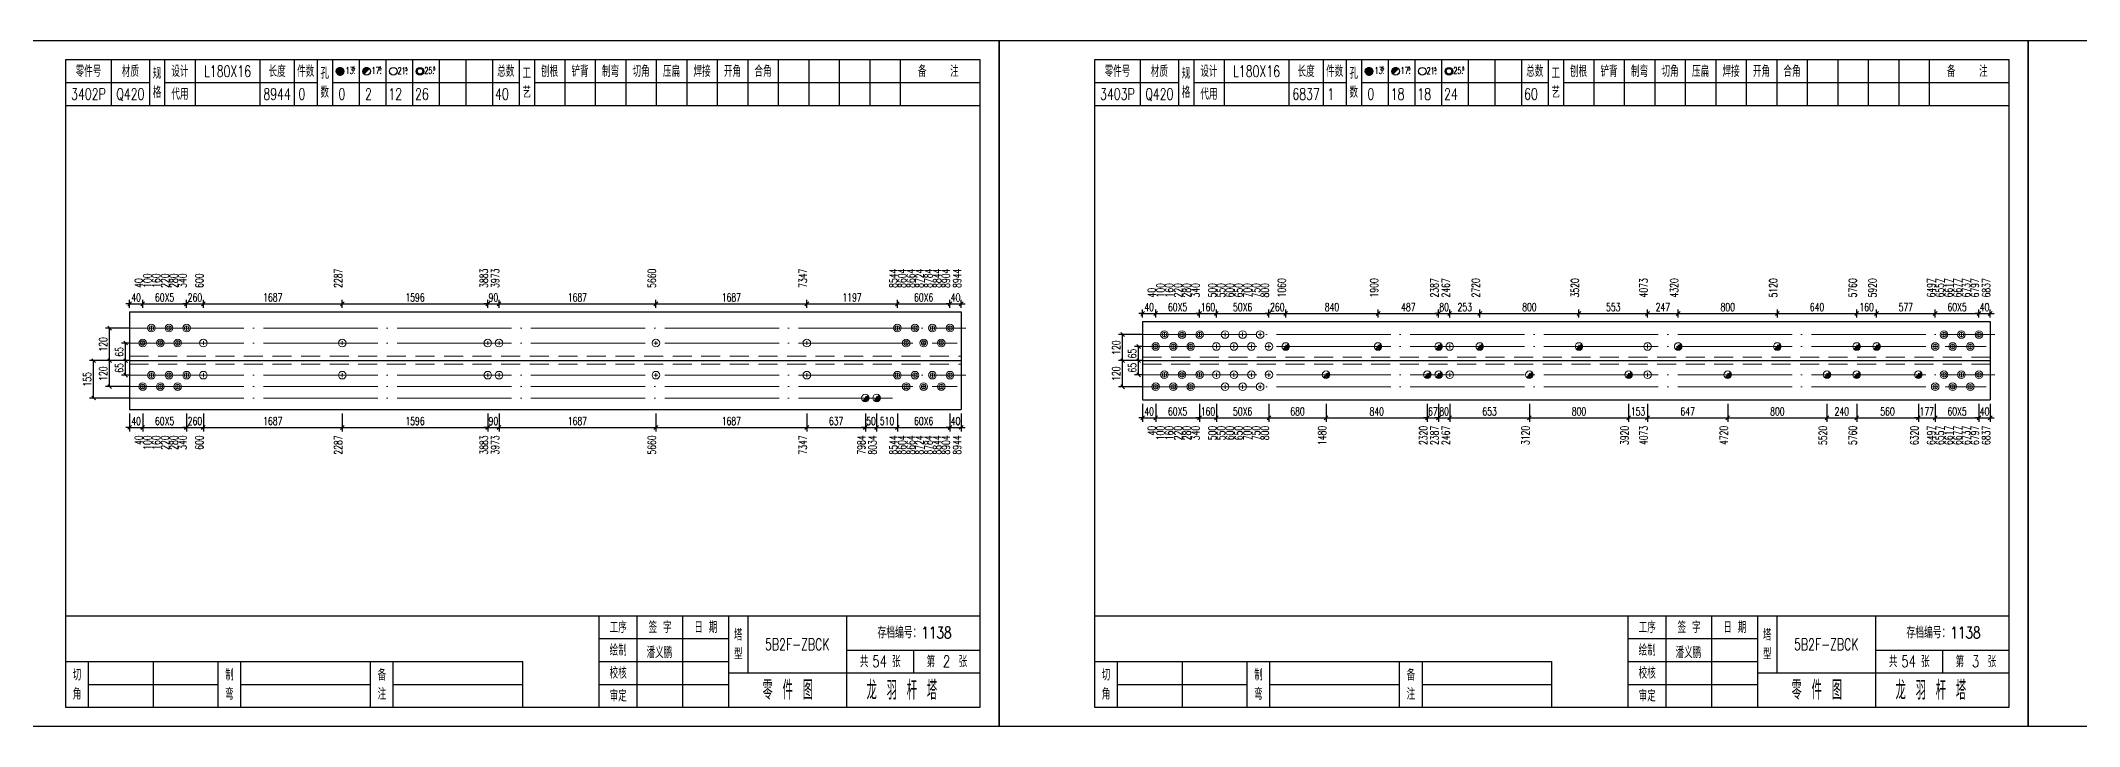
# Model space of a CAD drawing. Header units: millimetres. Extents: x 0 to 30240, y -10896 to -1348.
# Drawn here: x 288 to 823, y -10896 to -10716 of the extents above; entities that cross this region are included whole.
import ezdxf
from ezdxf.enums import TextEntityAlignment as Align

# ---------------------------------------------------------------- set-up
doc = ezdxf.new("R2010")
doc.units = ezdxf.units.MM
doc.header["$LTSCALE"] = 20
doc.header["$PDMODE"] = 1
doc.linetypes.add('DASHDOT2X', pattern=[1.75, 1.5, -0.125, 0, -0.125])
doc.linetypes.add('HIDDEN', pattern=[0.375, 0.25, -0.125])
for name, color, linetype, lineweight in [('1', 7, 'Continuous', 25), ('11', 3, 'Continuous', 13), ('2', 1, 'HIDDEN', 13), ('5', 1, 'Continuous', 13), ('7', 2, 'DASHDOT2X', 13)]:
    doc.layers.add(name, color=color, linetype=linetype, lineweight=lineweight)
doc.styles.get("Standard").update_dxf_attribs({"font": 'simplex', "width": 0.7, "bigfont": 'gbhzfs.shx'})
doc.styles.add('SYMBOL_TXT', font='txt.shx', dxfattribs={"width": 0.6})
doc.styles.add('TITLE_TXT', font='simplex.shx', dxfattribs={"width": 0.75, "height": 2.5, "bigfont": 'gbhzfs.shx'})
doc.dimstyles.get("Standard").update_dxf_attribs({"dimtxt": 2.1, "dimasz": 1, "dimexe": 1.05, "dimexo": 0, "dimgap": 0.63, "dimtad": 1, "dimzin": 0, "dimdsep": 46, "dimtxsty": 'standard', "dimblk": 'OBLIQUE', "dimblk1": 'OBLIQUE', "dimblk2": 'OBLIQUE', "dimcen": 0.09, "dimadec": 0, "dimazin": 0, "dimtfac": 1, "dimtdec": 1, "dimtix": 1, "dimtmove": 0, "dimatfit": 3, "dimfxl": 0, "dimtolj": 1, "dimtzin": 0, "dimarcsym": 0})
pattern_1 = [(0, (-3, 0), (0, 0.0125), [])]

# ---------------------------------------------------------------- blocks, each defined once
blk = doc.blocks.new('M12_HOLE')
h = blk.add_hatch()
h.set_pattern_fill('LINE', scale=0.1, style=0)
h.set_pattern_definition(pattern_1)
h.paths.add_polyline_path([(-5, 0, 1), (-1, 0, 1)])
at = {"color": 7}
blk.add_circle((-3, 0), 2, dxfattribs=at)
at = {"color": 7, "attachment_point": 1, "style": 'SYMBOL_TXT'}
for s, insert, char_height, width in [('13\\f??|b0|i0|c0|p54;.', (-0.1, 2.1), 3.5, 5.707), ('5', (3.7, 2.3), 1.8, 2.931)]:
    blk.add_mtext(s, dxfattribs=dict(at, insert=insert, char_height=char_height, width=width))
blk = doc.blocks.new('M16_HOLE')
h = blk.add_hatch()
h.set_pattern_fill('LINE', scale=0.1, style=0)
h.set_pattern_definition(pattern_1)
h.paths.add_polyline_path([(-1.6, 1.4, 0.668179), (-5, 0, 0.198912), (-4.4, -1.4)])
at = {"color": 7}
blk.add_circle((-3, 0), 2, dxfattribs=at)
at = {"color": 7, "attachment_point": 1, "style": 'SYMBOL_TXT'}
for s, insert, char_height, width in [('17.', (-0.4, 2.1), 3.5, 6.316), ('5', (3.6, 2.3), 1.8, 1.822)]:
    blk.add_mtext(s, dxfattribs=dict(at, insert=insert, char_height=char_height, width=width))
blk = doc.blocks.new('M20_HOLE')
at = {"color": 7}
blk.add_circle((-3, 0), 2, dxfattribs=at)
at = {"color": 7, "attachment_point": 1, "style": 'SYMBOL_TXT'}
for s, insert, char_height, width in [('21.', (-0.7, 2), 3.5, 6.074), ('5', (3.3, 2), 1.8, 1.458)]:
    blk.add_mtext(s, dxfattribs=dict(at, insert=insert, char_height=char_height, width=width))
blk = doc.blocks.new('M24_HOLE')
at = {"color": 7}
for radius in [2, 1.5]:
    blk.add_circle((-3, 0), radius, dxfattribs=at)
at = {"color": 7, "attachment_point": 1, "style": 'SYMBOL_TXT'}
for s, insert, char_height, width in [('25.', (-0.7, 2.1), 3.5, 2.429), ('5', (3.9, 2.3), 1.8, 1.944)]:
    blk.add_mtext(s, dxfattribs=dict(at, insert=insert, char_height=char_height, width=width))
blk = doc.blocks.new('JgCard')
for p, q in [((270, 180), (0, 180)), ((0, 180), (0, 0)), ((270, 0), (270, 180)), ((265, 175), (25, 175)), ((25, 175), (25, 5)), ((37, 175), (37, 163)), ((47, 175), (47, 163)), ((51, 175), (51, 163)), ((59, 175), (59, 163)), ((76, 175), (76, 163)), ((85, 175), (85, 163)), ((91, 175), (91, 163)), ((95, 175), (95, 163)), ((102, 175), (102, 163)), ((109, 175), (109, 163)), ((116, 175), (116, 163)), ((123, 175), (123, 163)), ((130, 175), (130, 163)), ((137, 175), (137, 163)), ((144, 175), (144, 163)), ((148, 175), (148, 163)), ((156, 175), (156, 163)), ((164, 175), (164, 163)), ((172, 175), (172, 163)), ((180, 175), (180, 163)), ((188, 175), (188, 163)), ((196, 175), (196, 163)), ((204, 175), (204, 163)), ((212, 175), (212, 163)), ((220, 175), (220, 163)), ((228, 175), (228, 163)), ((236, 175), (236, 163)), ((244, 175), (244, 163)), ((265, 5), (265, 175)), ((25, 169), (47, 169)), ((51, 169), (91, 169)), ((95, 169), (144, 169)), ((148, 169), (265, 169)), ((25, 163), (265, 163)), ((25, 29), (265, 29)), ((165, 5), (165, 29)), ((175, 5), (175, 29)), ((187, 5), (187, 29)), ((199, 5), (199, 29)), ((204, 29), (204, 14)), ((230, 5), (230, 29)), ((165, 23), (199, 23)), ((25, 17), (145, 17)), ((31, 5), (31, 17)), ((48, 17), (48, 5)), ((65, 5), (65, 17)), ((71, 5), (71, 17)), ((105, 5), (105, 17)), ((111, 5), (111, 17)), ((145, 5), (145, 17)), ((165, 17), (199, 17)), ((230, 20), (265, 20)), ((247.5, 20), (247.5, 14)), ((31, 11), (65, 11)), ((71, 11), (105, 11)), ((111, 11), (145, 11)), ((165, 11), (199, 11)), ((199, 14), (265, 14)), ((0, 0), (270, 0)), ((25, 5), (265, 5))]:
    blk.add_line(p, q)
blk.add_lwpolyline([(96.03, 171.99, -1), (98.03, 171.99, -1)], format="xyb", close=True)
blk.add_point((145, 96))
at = {"xscale": 0.5, "yscale": 0.5, "zscale": 0.5}
for name, p in [('M12_HOLE', (98.53, 171.99)), ('M16_HOLE', (105.5, 172)), ('M20_HOLE', (112.5, 172)), ('M24_HOLE', (119.5, 172))]:
    blk.add_blockref(name, p, dxfattribs=at)
at = {"style": 'TITLE_TXT', "width": 0.75}
for s, height, p in [('存档编号：1138', 3.076, (238.02, 23.07)), ('潘义鹏', 3, (177.45, 17.91)), ('龙 羽 杆 塔', 5, (235.17, 6.97))]:
    blk.add_text(s, height=height, dxfattribs=at).set_placement(p)
at = {"attachment_point": 5, "style": 'TITLE_TXT'}
for s, insert, char_height, width in [('零件号', (31, 172), 3, 15), ('材质', (42, 172), 3, 8), ('设计', (55, 172), 3, 8), ('长度', (80.5, 172), 3, 8), ('件数', (88, 172), 3, 6), ('总数', (140.5, 172), 3, 7), ('工\\P艺', (146, 169), 3, 4), ('刨根', (152, 172), 3, 8), ('铲背', (160, 172), 3, 8), ('制弯', (168, 172), 3, 8), ('切角', (176, 172), 3, 8), ('压扁', (184, 172), 3, 8), ('焊接', (192, 172), 3, 8), ('开角', (200, 172), 3, 8), ('合角', (208, 172), 3, 8), ('备    注', (254, 172), 3, 22), ('规格', (49, 169), 3, 4), ('代用', (55, 166), 3, 8), ('孔数', (93, 169), 3, 4), ('工序', (170, 26), 3, 10), ('签 字', (181, 26), 3, 12), ('日 期', (193, 26), 3, 12), ('绘制', (170, 20), 3, 10), ('塔\\P型', (201.5, 21.5), 3, 5), ('共    张', (238.75, 17), 3, 17.5), ('第    张', (256.25, 17), 3, 17.5), ('切\\P角', (28, 11), 3, 6), ('制\\P弯', (68, 11), 3, 6), ('备\\P注', (108, 11), 3, 6), ('校核', (170, 14), 3, 10), ('零 件 图', (214.5, 9.5), 5, 31), ('审定', (170, 8), 3, 10)]:
    blk.add_mtext(s, dxfattribs=dict(at, insert=insert, char_height=char_height, width=width))
blk = doc.blocks.new('M24')
for p, q in [((-0.6, 0), (0.6, 0)), ((0, -0.6), (0, 0.6))]:
    blk.add_line(p, q)
for radius in [1, 0.6]:
    blk.add_circle((0, 0), radius)
blk = doc.blocks.new('M20')
for p, q in [((-0.5, 0), (0.5, 0)), ((0, -0.5), (0, 0.5))]:
    blk.add_line(p, q)
blk.add_circle((0, 0), 1)
blk = doc.blocks.new('M16')
for p, q in [((-0.71, -0.71), (0.71, 0.71)), ((-0.4, 0), (0.4, 0)), ((0, 0.4), (0, -0.4))]:
    blk.add_line(p, q)
blk.add_circle((0, 0), 1)
for radius in [0.8, 0.6, 0.4, 0.2]:
    blk.add_arc((0, 0), radius, 225, 45)
blk = doc.blocks.new('_Oblique')
at = {"color": 0, "linetype": 'ByBlock', "lineweight": -2}
blk.add_line((-0.5, -0.5), (0.5, 0.5), dxfattribs=at)
blk = doc.blocks.new('*D4188')
at = {"layer": '11', "color": 0, "lineweight": -2}
for p, q in [((311.8, -10813.7), (311.8, -10818.42)), ((315.24, -10813.7), (315.24, -10818.42)), ((311.8, -10817.37), (310.8, -10817.37)), ((311.8, -10817.37), (315.24, -10817.37)), ((315.24, -10817.37), (316.24, -10817.37))]:
    blk.add_line(p, q, dxfattribs=at)
at = {"layer": 'Defpoints', "color": 0}
for p in [(311.8, -10813.7), (315.24, -10813.7), (315.24, -10817.37)]:
    blk.add_point(p, dxfattribs=at)
at = {"layer": '11', "color": 0, "lineweight": -2}
blk.add_blockref('_Oblique', (311.8, -10817.37), dxfattribs=at)
at = {"layer": '11', "color": 0, "lineweight": -2, "rotation": 180}
blk.add_blockref('_Oblique', (315.24, -10817.37), dxfattribs=at)
at = {"layer": '11', "color": 0, "insert": (313.52, -10815.69), "char_height": 2.1, "attachment_point": 5}
blk.add_mtext('\\A1;40', dxfattribs=at)
blk = doc.blocks.new('*D4190')
at = {"layer": '11', "color": 0, "lineweight": -2}
for p, q in [((326.74, -10813.7), (326.74, -10818.42)), ((331.15, -10813.7), (331.15, -10818.42)), ((326.74, -10817.37), (325.74, -10817.37)), ((326.74, -10817.37), (331.15, -10817.37)), ((331.15, -10817.37), (332.15, -10817.37))]:
    blk.add_line(p, q, dxfattribs=at)
at = {"layer": 'Defpoints', "color": 0}
for p in [(326.74, -10813.7), (331.15, -10813.7), (331.15, -10817.37)]:
    blk.add_point(p, dxfattribs=at)
at = {"layer": '11', "color": 0, "lineweight": -2}
blk.add_blockref('_Oblique', (326.74, -10817.37), dxfattribs=at)
at = {"layer": '11', "color": 0, "lineweight": -2, "rotation": 180}
blk.add_blockref('_Oblique', (331.15, -10817.37), dxfattribs=at)
at = {"layer": '11', "color": 0, "insert": (328.94, -10815.69), "char_height": 2.1, "attachment_point": 5}
blk.add_mtext('\\A1;260', dxfattribs=at)
blk = doc.blocks.new('*D4193')
at = {"layer": '11', "color": 0, "lineweight": -2}
for p, q in [((405.79, -10813.7), (405.79, -10818.42)), ((408.73, -10813.7), (408.73, -10818.42)), ((405.79, -10817.37), (404.79, -10817.37)), ((405.79, -10817.37), (408.73, -10817.37)), ((408.73, -10817.37), (409.73, -10817.37))]:
    blk.add_line(p, q, dxfattribs=at)
at = {"layer": 'Defpoints', "color": 0}
for p in [(405.79, -10813.7), (408.73, -10813.7), (408.73, -10817.37)]:
    blk.add_point(p, dxfattribs=at)
at = {"layer": '11', "color": 0, "lineweight": -2}
blk.add_blockref('_Oblique', (405.79, -10817.37), dxfattribs=at)
at = {"layer": '11', "color": 0, "lineweight": -2, "rotation": 180}
blk.add_blockref('_Oblique', (408.73, -10817.37), dxfattribs=at)
at = {"layer": '11', "color": 0, "insert": (407.26, -10815.69), "char_height": 2.1, "attachment_point": 5}
blk.add_mtext('\\A1;90', dxfattribs=at)
blk = doc.blocks.new('*D4197')
at = {"layer": '11', "color": 0, "lineweight": -2}
for p, q in [((504.87, -10813.7), (504.87, -10818.42)), ((507.81, -10813.7), (507.81, -10818.42)), ((504.87, -10817.37), (503.87, -10817.37)), ((504.87, -10817.37), (507.81, -10817.37)), ((507.81, -10817.37), (508.81, -10817.37))]:
    blk.add_line(p, q, dxfattribs=at)
at = {"layer": 'Defpoints', "color": 0}
for p in [(504.87, -10813.7), (507.81, -10813.7), (507.81, -10817.37)]:
    blk.add_point(p, dxfattribs=at)
at = {"layer": '11', "color": 0, "lineweight": -2}
blk.add_blockref('_Oblique', (504.87, -10817.37), dxfattribs=at)
at = {"layer": '11', "color": 0, "lineweight": -2, "rotation": 180}
blk.add_blockref('_Oblique', (507.81, -10817.37), dxfattribs=at)
at = {"layer": '11', "color": 0, "insert": (506.34, -10815.69), "char_height": 2.1, "attachment_point": 5}
blk.add_mtext('\\A1;50', dxfattribs=at)
blk = doc.blocks.new('*D4200')
at = {"layer": '11', "color": 0, "lineweight": -2}
for p, q in [((527.06, -10813.7), (527.06, -10818.42)), ((530, -10813.7), (530, -10818.42)), ((527.06, -10817.37), (526.06, -10817.37)), ((527.06, -10817.37), (530, -10817.37)), ((530, -10817.37), (531, -10817.37))]:
    blk.add_line(p, q, dxfattribs=at)
at = {"layer": 'Defpoints', "color": 0}
for p in [(527.06, -10813.7), (530, -10813.7), (530, -10817.37)]:
    blk.add_point(p, dxfattribs=at)
at = {"layer": '11', "color": 0, "lineweight": -2}
blk.add_blockref('_Oblique', (527.06, -10817.37), dxfattribs=at)
at = {"layer": '11', "color": 0, "lineweight": -2, "rotation": 180}
blk.add_blockref('_Oblique', (530, -10817.37), dxfattribs=at)
at = {"layer": '11', "color": 0, "insert": (528.53, -10815.69), "char_height": 2.1, "attachment_point": 5}
blk.add_mtext('\\A1;40', dxfattribs=at)
blk = doc.blocks.new('*D4201')
at = {"layer": '11', "color": 0, "lineweight": -2}
for p, q in [((311.8, -10784.93), (310.8, -10784.93)), ((311.8, -10785.98), (311.8, -10783.88)), ((311.8, -10784.93), (315.24, -10784.93)), ((315.24, -10785.98), (315.24, -10783.88)), ((315.24, -10784.93), (316.24, -10784.93))]:
    blk.add_line(p, q, dxfattribs=at)
at = {"layer": 'Defpoints', "color": 0}
for p in [(311.8, -10785.98), (315.24, -10784.93), (315.24, -10785.98)]:
    blk.add_point(p, dxfattribs=at)
at = {"layer": '11', "color": 0, "lineweight": -2}
blk.add_blockref('_Oblique', (311.8, -10784.93), dxfattribs=at)
at = {"layer": '11', "color": 0, "lineweight": -2, "rotation": 180}
blk.add_blockref('_Oblique', (315.24, -10784.93), dxfattribs=at)
at = {"layer": '11', "color": 0, "insert": (313.52, -10783.25), "char_height": 2.1, "attachment_point": 5}
blk.add_mtext('\\A1;40', dxfattribs=at)
blk = doc.blocks.new('*D4203')
at = {"layer": '11', "color": 0, "lineweight": -2}
for p, q in [((326.74, -10784.93), (325.74, -10784.93)), ((326.74, -10785.98), (326.74, -10783.88)), ((326.74, -10784.93), (331.15, -10784.93)), ((331.15, -10785.98), (331.15, -10783.88)), ((331.15, -10784.93), (332.15, -10784.93))]:
    blk.add_line(p, q, dxfattribs=at)
at = {"layer": 'Defpoints', "color": 0}
for p in [(326.74, -10785.98), (331.15, -10784.93), (331.15, -10785.98)]:
    blk.add_point(p, dxfattribs=at)
at = {"layer": '11', "color": 0, "lineweight": -2}
blk.add_blockref('_Oblique', (326.74, -10784.93), dxfattribs=at)
at = {"layer": '11', "color": 0, "lineweight": -2, "rotation": 180}
blk.add_blockref('_Oblique', (331.15, -10784.93), dxfattribs=at)
at = {"layer": '11', "color": 0, "insert": (328.94, -10783.25), "char_height": 2.1, "attachment_point": 5}
blk.add_mtext('\\A1;260', dxfattribs=at)
blk = doc.blocks.new('*D4206')
at = {"layer": '11', "color": 0, "lineweight": -2}
for p, q in [((405.79, -10784.93), (404.79, -10784.93)), ((405.79, -10785.98), (405.79, -10783.88)), ((405.79, -10784.93), (408.73, -10784.93)), ((408.73, -10785.98), (408.73, -10783.88)), ((408.73, -10784.93), (409.73, -10784.93))]:
    blk.add_line(p, q, dxfattribs=at)
at = {"layer": 'Defpoints', "color": 0}
for p in [(405.79, -10785.98), (408.73, -10784.93), (408.73, -10785.98)]:
    blk.add_point(p, dxfattribs=at)
at = {"layer": '11', "color": 0, "lineweight": -2}
blk.add_blockref('_Oblique', (405.79, -10784.93), dxfattribs=at)
at = {"layer": '11', "color": 0, "lineweight": -2, "rotation": 180}
blk.add_blockref('_Oblique', (408.73, -10784.93), dxfattribs=at)
at = {"layer": '11', "color": 0, "insert": (407.26, -10783.25), "char_height": 2.1, "attachment_point": 5}
blk.add_mtext('\\A1;90', dxfattribs=at)
blk = doc.blocks.new('*D4211')
at = {"layer": '11', "color": 0, "lineweight": -2}
for p, q in [((527.06, -10784.93), (526.06, -10784.93)), ((527.06, -10785.98), (527.06, -10783.88)), ((527.06, -10784.93), (530, -10784.93)), ((530, -10785.98), (530, -10783.88)), ((530, -10784.93), (531, -10784.93))]:
    blk.add_line(p, q, dxfattribs=at)
at = {"layer": 'Defpoints', "color": 0}
for p in [(527.06, -10785.98), (530, -10784.93), (530, -10785.98)]:
    blk.add_point(p, dxfattribs=at)
at = {"layer": '11', "color": 0, "lineweight": -2}
blk.add_blockref('_Oblique', (527.06, -10784.93), dxfattribs=at)
at = {"layer": '11', "color": 0, "lineweight": -2, "rotation": 180}
blk.add_blockref('_Oblique', (530, -10784.93), dxfattribs=at)
at = {"layer": '11', "color": 0, "insert": (528.53, -10783.25), "char_height": 2.1, "attachment_point": 5}
blk.add_mtext('\\A1;40', dxfattribs=at)
blk = doc.blocks.new('*D4217')
at = {"layer": '11', "color": 0, "lineweight": -2}
for p, q in [((577.6, -10814.85), (576.6, -10814.85)), ((577.6, -10811.18), (577.6, -10815.9)), ((577.6, -10814.85), (581.04, -10814.85)), ((581.04, -10811.18), (581.04, -10815.9)), ((581.04, -10814.85), (582.04, -10814.85))]:
    blk.add_line(p, q, dxfattribs=at)
at = {"layer": 'Defpoints', "color": 0}
for p in [(577.6, -10811.18), (581.04, -10811.18), (581.04, -10814.85)]:
    blk.add_point(p, dxfattribs=at)
at = {"layer": '11', "color": 0, "lineweight": -2}
blk.add_blockref('_Oblique', (577.6, -10814.85), dxfattribs=at)
at = {"layer": '11', "color": 0, "lineweight": -2, "rotation": 180}
blk.add_blockref('_Oblique', (581.04, -10814.85), dxfattribs=at)
at = {"layer": '11', "color": 0, "insert": (579.32, -10813.17), "char_height": 2.1, "attachment_point": 5}
blk.add_mtext('\\A1;40', dxfattribs=at)
blk = doc.blocks.new('*D4219')
at = {"layer": '11', "color": 0, "lineweight": -2}
for p, q in [((592.54, -10814.85), (591.54, -10814.85)), ((592.54, -10811.18), (592.54, -10815.9)), ((592.54, -10814.85), (596.95, -10814.85)), ((596.95, -10811.18), (596.95, -10815.9)), ((596.95, -10814.85), (597.95, -10814.85))]:
    blk.add_line(p, q, dxfattribs=at)
at = {"layer": 'Defpoints', "color": 0}
for p in [(592.54, -10811.18), (596.95, -10811.18), (596.95, -10814.85)]:
    blk.add_point(p, dxfattribs=at)
at = {"layer": '11', "color": 0, "lineweight": -2}
blk.add_blockref('_Oblique', (592.54, -10814.85), dxfattribs=at)
at = {"layer": '11', "color": 0, "lineweight": -2, "rotation": 180}
blk.add_blockref('_Oblique', (596.95, -10814.85), dxfattribs=at)
at = {"layer": '11', "color": 0, "insert": (594.75, -10813.17), "char_height": 2.1, "attachment_point": 5}
blk.add_mtext('\\A1;160', dxfattribs=at)
blk = doc.blocks.new('*D4223')
at = {"layer": '11', "color": 0, "lineweight": -2}
for p, q in [((652.31, -10814.85), (651.31, -10814.85)), ((652.31, -10811.18), (652.31, -10815.9)), ((652.31, -10814.85), (655.25, -10814.85)), ((655.25, -10811.18), (655.25, -10815.9)), ((655.25, -10814.85), (656.25, -10814.85))]:
    blk.add_line(p, q, dxfattribs=at)
at = {"layer": 'Defpoints', "color": 0}
for p in [(652.31, -10811.18), (655.25, -10811.18), (655.25, -10814.85)]:
    blk.add_point(p, dxfattribs=at)
at = {"layer": '11', "color": 0, "lineweight": -2}
blk.add_blockref('_Oblique', (652.31, -10814.85), dxfattribs=at)
at = {"layer": '11', "color": 0, "lineweight": -2, "rotation": 180}
blk.add_blockref('_Oblique', (655.25, -10814.85), dxfattribs=at)
at = {"layer": '11', "color": 0, "insert": (653.78, -10813.17), "char_height": 2.1, "attachment_point": 5}
blk.add_mtext('\\A1;67', dxfattribs=at)
blk = doc.blocks.new('*D4224')
at = {"layer": '11', "color": 0, "lineweight": -2}
for p, q in [((655.25, -10814.85), (654.25, -10814.85)), ((655.25, -10811.18), (655.25, -10815.9)), ((655.25, -10814.85), (658.19, -10814.85)), ((658.19, -10811.18), (658.19, -10815.9)), ((658.19, -10814.85), (659.19, -10814.85))]:
    blk.add_line(p, q, dxfattribs=at)
at = {"layer": 'Defpoints', "color": 0}
for p in [(655.25, -10811.18), (658.19, -10811.18), (658.19, -10814.85)]:
    blk.add_point(p, dxfattribs=at)
at = {"layer": '11', "color": 0, "lineweight": -2}
blk.add_blockref('_Oblique', (655.25, -10814.85), dxfattribs=at)
at = {"layer": '11', "color": 0, "lineweight": -2, "rotation": 180}
blk.add_blockref('_Oblique', (658.19, -10814.85), dxfattribs=at)
at = {"layer": '11', "color": 0, "insert": (656.72, -10813.17), "char_height": 2.1, "attachment_point": 5}
blk.add_mtext('\\A1;80', dxfattribs=at)
blk = doc.blocks.new('*D4232')
at = {"layer": '11', "color": 0, "lineweight": -2}
for p, q in [((781.15, -10814.85), (780.15, -10814.85)), ((781.15, -10811.18), (781.15, -10815.9)), ((781.15, -10814.85), (785.56, -10814.85)), ((785.56, -10811.18), (785.56, -10815.9)), ((785.56, -10814.85), (786.56, -10814.85))]:
    blk.add_line(p, q, dxfattribs=at)
at = {"layer": 'Defpoints', "color": 0}
for p in [(781.15, -10811.18), (785.56, -10811.18), (785.56, -10814.85)]:
    blk.add_point(p, dxfattribs=at)
at = {"layer": '11', "color": 0, "lineweight": -2}
blk.add_blockref('_Oblique', (781.15, -10814.85), dxfattribs=at)
at = {"layer": '11', "color": 0, "lineweight": -2, "rotation": 180}
blk.add_blockref('_Oblique', (785.56, -10814.85), dxfattribs=at)
at = {"layer": '11', "color": 0, "insert": (783.35, -10813.17), "char_height": 2.1, "attachment_point": 5}
blk.add_mtext('\\A1;177', dxfattribs=at)
blk = doc.blocks.new('*D4234')
at = {"layer": '11', "color": 0, "lineweight": -2}
for p, q in [((797.06, -10814.85), (796.06, -10814.85)), ((797.06, -10811.18), (797.06, -10815.9)), ((797.06, -10814.85), (800, -10814.85)), ((800, -10811.18), (800, -10815.9)), ((800, -10814.85), (801, -10814.85))]:
    blk.add_line(p, q, dxfattribs=at)
at = {"layer": 'Defpoints', "color": 0}
for p in [(797.06, -10811.18), (800, -10811.18), (800, -10814.85)]:
    blk.add_point(p, dxfattribs=at)
at = {"layer": '11', "color": 0, "lineweight": -2}
blk.add_blockref('_Oblique', (797.06, -10814.85), dxfattribs=at)
at = {"layer": '11', "color": 0, "lineweight": -2, "rotation": 180}
blk.add_blockref('_Oblique', (800, -10814.85), dxfattribs=at)
at = {"layer": '11', "color": 0, "insert": (798.53, -10813.17), "char_height": 2.1, "attachment_point": 5}
blk.add_mtext('\\A1;40', dxfattribs=at)
blk = doc.blocks.new('*D4235')
at = {"layer": '11', "color": 0, "lineweight": -2}
for p, q in [((577.6, -10787.45), (576.6, -10787.45)), ((577.6, -10788.5), (577.6, -10786.4)), ((577.6, -10787.45), (581.04, -10787.45)), ((581.04, -10788.5), (581.04, -10786.4)), ((581.04, -10787.45), (582.04, -10787.45))]:
    blk.add_line(p, q, dxfattribs=at)
at = {"layer": 'Defpoints', "color": 0}
for p in [(581.04, -10787.45), (577.6, -10788.5), (581.04, -10788.5)]:
    blk.add_point(p, dxfattribs=at)
at = {"layer": '11', "color": 0, "lineweight": -2}
blk.add_blockref('_Oblique', (577.6, -10787.45), dxfattribs=at)
at = {"layer": '11', "color": 0, "lineweight": -2, "rotation": 180}
blk.add_blockref('_Oblique', (581.04, -10787.45), dxfattribs=at)
at = {"layer": '11', "color": 0, "insert": (579.32, -10785.77), "char_height": 2.1, "attachment_point": 5}
blk.add_mtext('\\A1;40', dxfattribs=at)
blk = doc.blocks.new('*D4237')
at = {"layer": '11', "color": 0, "lineweight": -2}
for p, q in [((592.54, -10787.45), (591.54, -10787.45)), ((592.54, -10788.5), (592.54, -10786.4)), ((592.54, -10787.45), (596.95, -10787.45)), ((596.95, -10788.5), (596.95, -10786.4)), ((596.95, -10787.45), (597.95, -10787.45))]:
    blk.add_line(p, q, dxfattribs=at)
at = {"layer": 'Defpoints', "color": 0}
for p in [(596.95, -10787.45), (592.54, -10788.5), (596.95, -10788.5)]:
    blk.add_point(p, dxfattribs=at)
at = {"layer": '11', "color": 0, "lineweight": -2}
blk.add_blockref('_Oblique', (592.54, -10787.45), dxfattribs=at)
at = {"layer": '11', "color": 0, "lineweight": -2, "rotation": 180}
blk.add_blockref('_Oblique', (596.95, -10787.45), dxfattribs=at)
at = {"layer": '11', "color": 0, "insert": (594.75, -10785.77), "char_height": 2.1, "attachment_point": 5}
blk.add_mtext('\\A1;160', dxfattribs=at)
blk = doc.blocks.new('*D4239')
at = {"layer": '11', "color": 0, "lineweight": -2}
for p, q in [((610.75, -10787.45), (609.75, -10787.45)), ((610.75, -10788.5), (610.75, -10786.4)), ((610.75, -10787.45), (615.16, -10787.45)), ((615.16, -10788.5), (615.16, -10786.4)), ((615.16, -10787.45), (616.16, -10787.45))]:
    blk.add_line(p, q, dxfattribs=at)
at = {"layer": 'Defpoints', "color": 0}
for p in [(615.16, -10787.45), (610.75, -10788.5), (615.16, -10788.5)]:
    blk.add_point(p, dxfattribs=at)
at = {"layer": '11', "color": 0, "lineweight": -2}
blk.add_blockref('_Oblique', (610.75, -10787.45), dxfattribs=at)
at = {"layer": '11', "color": 0, "lineweight": -2, "rotation": 180}
blk.add_blockref('_Oblique', (615.16, -10787.45), dxfattribs=at)
at = {"layer": '11', "color": 0, "insert": (612.95, -10785.77), "char_height": 2.1, "attachment_point": 5}
blk.add_mtext('\\A1;260', dxfattribs=at)
blk = doc.blocks.new('*D4242')
at = {"layer": '11', "color": 0, "lineweight": -2}
for p, q in [((655.25, -10787.45), (654.25, -10787.45)), ((655.25, -10788.5), (655.25, -10786.4)), ((655.25, -10787.45), (658.19, -10787.45)), ((658.19, -10788.5), (658.19, -10786.4)), ((658.19, -10787.45), (659.19, -10787.45))]:
    blk.add_line(p, q, dxfattribs=at)
at = {"layer": 'Defpoints', "color": 0}
for p in [(658.19, -10787.45), (655.25, -10788.5), (658.19, -10788.5)]:
    blk.add_point(p, dxfattribs=at)
at = {"layer": '11', "color": 0, "lineweight": -2}
blk.add_blockref('_Oblique', (655.25, -10787.45), dxfattribs=at)
at = {"layer": '11', "color": 0, "lineweight": -2, "rotation": 180}
blk.add_blockref('_Oblique', (658.19, -10787.45), dxfattribs=at)
at = {"layer": '11', "color": 0, "insert": (656.72, -10785.77), "char_height": 2.1, "attachment_point": 5}
blk.add_mtext('\\A1;80', dxfattribs=at)
blk = doc.blocks.new('*D4252')
at = {"layer": '11', "color": 0, "lineweight": -2}
for p, q in [((797.06, -10787.45), (796.06, -10787.45)), ((797.06, -10788.5), (797.06, -10786.4)), ((797.06, -10787.45), (800, -10787.45)), ((800, -10788.5), (800, -10786.4)), ((800, -10787.45), (801, -10787.45))]:
    blk.add_line(p, q, dxfattribs=at)
at = {"layer": 'Defpoints', "color": 0}
for p in [(800, -10787.45), (797.06, -10788.5), (800, -10788.5)]:
    blk.add_point(p, dxfattribs=at)
at = {"layer": '11', "color": 0, "lineweight": -2}
blk.add_blockref('_Oblique', (797.06, -10787.45), dxfattribs=at)
at = {"layer": '11', "color": 0, "lineweight": -2, "rotation": 180}
blk.add_blockref('_Oblique', (800, -10787.45), dxfattribs=at)
at = {"layer": '11', "color": 0, "insert": (798.53, -10785.77), "char_height": 2.1, "attachment_point": 5}
blk.add_mtext('\\A1;40', dxfattribs=at)

msp = doc.modelspace()

# ---------------------------------------------------------------- linework, layer by layer
at = {"layer": '1'}
for p, q in [((311.8, -10787.026), (311.8, -10812.646)), ((311.8, -10787.026), (530, -10787.026)), ((530, -10787.026), (530, -10812.646)), ((577.6, -10789.546), (577.6, -10810.126)), ((577.6, -10789.546), (800, -10789.546)), ((800, -10789.546), (800, -10810.126)), ((311.8, -10799.836), (530, -10799.836)), ((577.6, -10799.836), (800, -10799.836)), ((311.8, -10812.646), (530, -10812.646)), ((577.6, -10810.126), (800, -10810.126))]:
    msp.add_line(p, q, dxfattribs=at)
at = {"layer": '2'}
for p, q in [((311.8, -10798.697), (530, -10798.697)), ((577.6, -10798.921), (800, -10798.921)), ((311.8, -10800.774), (530, -10800.774)), ((577.6, -10800.751), (800, -10800.751))]:
    msp.add_line(p, q, dxfattribs=at)
at = {"layer": '7'}
for p, q in [((311.8, -10791.296), (531.26, -10791.296)), ((577.6, -10792.976), (801.26, -10792.976)), ((311.8, -10795.21), (528.96, -10795.21)), ((577.6, -10796.12), (798.96, -10796.12)), ((311.8, -10803.646), (531.26, -10803.646)), ((577.6, -10803.552), (801.26, -10803.552)), ((311.8, -10806.646), (528.96, -10806.646)), ((311.8, -10809.646), (512.009, -10809.646)), ((577.6, -10806.696), (798.96, -10806.696))]:
    msp.add_line(p, q, dxfattribs=at)

# ---------------------------------------------------------------- block references
at = {"layer": '1'}
for p in [(270, -10895.836), (540, -10895.836), (810, -10895.836)]:
    msp.add_blockref('JgCard', p, dxfattribs=at)
at = {"layer": '5'}
for name, p in [('M24', (317.54, -10791.296)), ('M24', (322.14, -10791.296)), ('M24', (326.74, -10791.296)), ('M24', (513.26, -10791.296)), ('M24', (517.86, -10791.296)), ('M24', (522.46, -10791.296)), ('M24', (527.06, -10791.296)), ('M24', (583.34, -10792.976)), ('M24', (587.94, -10792.976)), ('M24', (592.54, -10792.976)), ('M20', (599.25, -10792.976)), ('M20', (603.85, -10792.976)), ('M20', (608.45, -10792.976)), ('M24', (787.86, -10792.976)), ('M24', (792.46, -10792.976)), ('M24', (797.06, -10792.976)), ('M24', (315.24, -10795.21)), ('M24', (319.84, -10795.21)), ('M24', (324.44, -10795.21)), ('M20', (331.15, -10795.21)), ('M20', (367.597, -10795.21)), ('M20', (405.791, -10795.21)), ('M20', (408.731, -10795.21)), ('M20', (449.889, -10795.21)), ('M20', (489.498, -10795.21)), ('M24', (515.56, -10795.21)), ('M24', (520.16, -10795.21)), ('M24', (524.76, -10795.21)), ('M24', (581.04, -10796.12)), ('M24', (585.64, -10796.12)), ('M24', (590.24, -10796.12)), ('M20', (596.95, -10796.12)), ('M20', (601.55, -10796.12)), ('M20', (606.15, -10796.12)), ('M20', (610.75, -10796.12)), ('M16', (615.16, -10796.12)), ('M16', (639.406, -10796.12)), ('M16', (655.248, -10796.12)), ('M20', (658.188, -10796.12)), ('M16', (666.08, -10796.12)), ('M16', (692.104, -10796.12)), ('M20', (710.093, -10796.12)), ('M16', (718.128, -10796.12)), ('M16', (744.152, -10796.12)), ('M16', (764.97, -10796.12)), ('M16', (770.175, -10796.12)), ('M24', (785.56, -10796.12)), ('M24', (790.16, -10796.12)), ('M24', (794.76, -10796.12)), ('M24', (317.54, -10803.646)), ('M24', (322.14, -10803.646)), ('M24', (326.74, -10803.646)), ('M20', (331.15, -10803.646)), ('M20', (367.597, -10803.646)), ('M20', (405.791, -10803.646)), ('M20', (408.731, -10803.646)), ('M20', (449.889, -10803.646)), ('M20', (489.498, -10803.646)), ('M24', (513.26, -10803.646)), ('M24', (517.86, -10803.646)), ('M24', (522.46, -10803.646)), ('M24', (527.06, -10803.646)), ('M24', (583.34, -10803.552)), ('M24', (587.94, -10803.552)), ('M24', (592.54, -10803.552)), ('M20', (596.95, -10803.552)), ('M20', (601.55, -10803.552)), ('M20', (606.15, -10803.552)), ('M20', (610.75, -10803.552)), ('M16', (625.744, -10803.552)), ('M16', (652.308, -10803.552)), ('M16', (655.248, -10803.552)), ('M20', (658.188, -10803.552)), ('M16', (679.092, -10803.552)), ('M16', (705.116, -10803.552)), ('M20', (710.093, -10803.552)), ('M16', (731.14, -10803.552)), ('M16', (757.163, -10803.552)), ('M16', (764.97, -10803.552)), ('M16', (781.15, -10803.552)), ('M24', (787.86, -10803.552)), ('M24', (792.46, -10803.552)), ('M24', (797.06, -10803.552)), ('M24', (315.24, -10806.646)), ('M24', (319.84, -10806.646)), ('M24', (324.44, -10806.646)), ('M16', (504.869, -10809.646)), ('M16', (507.809, -10809.646)), ('M24', (515.56, -10806.646)), ('M24', (520.16, -10806.646)), ('M24', (524.76, -10806.646)), ('M24', (581.04, -10806.696)), ('M24', (585.64, -10806.696)), ('M24', (590.24, -10806.696)), ('M20', (599.25, -10806.696)), ('M20', (603.85, -10806.696)), ('M20', (608.45, -10806.696)), ('M24', (785.56, -10806.696)), ('M24', (790.16, -10806.696)), ('M24', (794.76, -10806.696))]:
    msp.add_blockref(name, p, dxfattribs=at)

# ---------------------------------------------------------------- texts
at = {"style": 'TITLE_TXT', "width": 0.75}
for s, p in [('54', (506.667, -10880.296)), ('2', (525.194, -10880.299)), ('54', (776.667, -10880.296)), ('3', (795.194, -10880.299))]:
    msp.add_text(s, height=3, dxfattribs=at).set_placement(p)
at = {"layer": '1', "width": 0.7}
for s, p in [('L180X16', (337.5, -10723.836)), ('L180X16', (607.5, -10723.836)), ('3402P', (301, -10729.836)), ('Q420', (312, -10729.836)), ('8944', (350.5, -10729.836)), ('0', (357, -10729.836)), ('0', (367.5, -10729.836)), ('2', (374.5, -10729.836)), ('12', (381.5, -10729.836)), ('26', (388.5, -10729.836)), ('40', (409.5, -10729.836)), ('3403P', (571, -10729.836)), ('Q420', (582, -10729.836)), ('6837', (620.5, -10729.836)), ('1', (627, -10729.836)), ('0', (637.5, -10729.836)), ('18', (644.5, -10729.836)), ('18', (651.5, -10729.836)), ('24', (658.5, -10729.836)), ('60', (679.5, -10729.836))]:
    msp.add_text(s, height=3, dxfattribs=at).set_placement(p, align=Align.MIDDLE_CENTER)
for s, p in [('100', (317.54, -10780.726)), ('160', (319.84, -10780.726)), ('220', (322.14, -10780.726)), ('280', (324.44, -10780.726)), ('340', (326.74, -10780.726)), ('600', (331.15, -10780.726)), ('2287', (367.59, -10780.726)), ('3883', (405.805, -10780.726)), ('3973', (408.741, -10780.726)), ('5660', (449.892, -10780.726)), ('7347', (489.493, -10780.726)), ('8544', (513.255, -10780.726)), ('8604', (515.543, -10780.726)), ('8664', (517.843, -10780.726)), ('8724', (520.143, -10780.726)), ('8784', (522.443, -10780.726)), ('8844', (524.743, -10780.726)), ('8904', (527.043, -10780.726)), ('8944', (530, -10780.726)), ('40', (315.24, -10780.726)), ('40', (581.04, -10783.246)), ('100', (583.34, -10783.246)), ('160', (585.64, -10783.246)), ('220', (587.94, -10783.246)), ('280', (590.24, -10783.246)), ('340', (592.54, -10783.246)), ('500', (596.95, -10783.246)), ('550', (599.25, -10783.246)), ('600', (601.55, -10783.246)), ('650', (603.85, -10783.246)), ('700', (606.15, -10783.246)), ('750', (608.45, -10783.246)), ('800', (610.75, -10783.246)), ('1060', (615.157, -10783.246)), ('1900', (639.401, -10783.246)), ('2387', (655.23, -10783.246)), ('2467', (658.178, -10783.246)), ('2720', (666.076, -10783.246)), ('3520', (692.099, -10783.246)), ('4073', (710.107, -10783.246)), ('4320', (718.123, -10783.246)), ('5120', (744.147, -10783.246)), ('5760', (764.974, -10783.246)), ('5920', (770.17, -10783.246)), ('6497', (785.556, -10783.246)), ('6557', (787.854, -10783.246)), ('6617', (790.154, -10783.246)), ('6677', (792.454, -10783.246)), ('6737', (794.754, -10783.246)), ('6797', (797.054, -10783.246)), ('6837', (800, -10783.246))]:
    msp.add_text(s, height=2.1, rotation=90, dxfattribs=at).set_placement(p)
for s, p in [('40', (315.24, -10819.471)), ('100', (317.54, -10819.471)), ('160', (319.84, -10819.471)), ('220', (322.14, -10819.471)), ('280', (324.44, -10819.471)), ('340', (326.74, -10819.471)), ('600', (331.15, -10819.471)), ('2287', (367.59, -10819.471)), ('3883', (405.805, -10819.471)), ('3973', (408.741, -10819.471)), ('5660', (449.892, -10819.471)), ('7347', (489.493, -10819.471)), ('7984', (504.858, -10819.471)), ('8034', (507.783, -10819.471)), ('8544', (513.255, -10819.471)), ('8604', (515.543, -10819.471)), ('8664', (517.843, -10819.471)), ('8724', (520.143, -10819.471)), ('8784', (522.443, -10819.471)), ('8844', (524.743, -10819.471)), ('8904', (527.043, -10819.471)), ('8944', (530, -10819.471)), ('40', (581.04, -10816.951)), ('100', (583.34, -10816.951)), ('160', (585.64, -10816.951)), ('220', (587.94, -10816.951)), ('280', (590.24, -10816.951)), ('340', (592.54, -10816.951)), ('500', (596.95, -10816.951)), ('550', (599.25, -10816.951)), ('600', (601.55, -10816.951)), ('650', (603.85, -10816.951)), ('700', (606.15, -10816.951)), ('750', (608.45, -10816.951)), ('800', (610.75, -10816.951)), ('1480', (625.74, -10816.951)), ('2320', (652.304, -10816.951)), ('2387', (655.23, -10816.951)), ('2467', (658.178, -10816.951)), ('3120', (679.088, -10816.951)), ('3920', (705.111, -10816.951)), ('4073', (710.107, -10816.951)), ('4720', (731.135, -10816.951)), ('5520', (757.159, -10816.951)), ('5760', (764.974, -10816.951)), ('6320', (781.146, -10816.951)), ('6497', (785.556, -10816.951)), ('6557', (787.854, -10816.951)), ('6617', (790.154, -10816.951)), ('6677', (792.454, -10816.951)), ('6737', (794.754, -10816.951)), ('6797', (797.054, -10816.951)), ('6837', (800, -10816.951))]:
    msp.add_text(s, height=2.1, rotation=90, dxfattribs=at).set_placement(p, align=Align.RIGHT)
at = {"layer": '1', "char_height": 3, "width": 26, "attachment_point": 5}
for insert in [(487, -10874.336), (757, -10874.336)]:
    msp.add_mtext('5B2F-ZBCK', dxfattribs=dict(at, insert=insert))

# ---------------------------------------------------------------- dimensions: what is measured, and where the dimension line sits
at = {"layer": '1'}
for base, p1, p2, text in [((306.55, -10791.296), (311.75, -10799.836), (311.75, -10791.296), '120'), ((572.35, -10792.976), (577.55, -10799.836), (577.55, -10792.976), '120'), ((310.75, -10795.21), (311.75, -10799.836), (311.75, -10795.21), '65'), ((576.55, -10796.12), (577.55, -10799.836), (577.55, -10796.12), '65'), ((302.35, -10799.836), (311.75, -10809.646), (311.75, -10799.836), '155'), ((306.55, -10799.836), (311.75, -10806.646), (311.75, -10799.836), '120'), ((310.75, -10799.836), (311.75, -10803.646), (311.75, -10799.836), '65'), ((572.35, -10799.836), (577.55, -10806.696), (577.55, -10799.836), '120'), ((576.55, -10799.836), (577.55, -10803.552), (577.55, -10799.836), '65')]:
    msp.add_linear_dim(base=base, p1=p1, p2=p2, angle=90, text=text, dimstyle='standard', dxfattribs=at).render()
at = {"layer": '11'}
for base, p1, p2, text, picture, middle in [((315.24, -10784.926), (311.8, -10785.976), (315.24, -10785.976), '40', '*D4201', (313.52, -10783.246)), ((331.15, -10784.926), (326.74, -10785.976), (331.15, -10785.976), '260', '*D4203', (328.945, -10783.246)), ((408.731, -10784.926), (405.791, -10785.976), (408.731, -10785.976), '90', '*D4206', (407.261, -10783.246)), ((530, -10784.926), (527.06, -10785.976), (530, -10785.976), '40', '*D4211', (528.53, -10783.246)), ((581.04, -10787.446), (577.6, -10788.496), (581.04, -10788.496), '40', '*D4235', (579.32, -10785.766)), ((596.95, -10787.446), (592.54, -10788.496), (596.95, -10788.496), '160', '*D4237', (594.745, -10785.766)), ((615.16, -10787.446), (610.75, -10788.496), (615.16, -10788.496), '260', '*D4239', (612.955, -10785.766)), ((658.188, -10787.446), (655.248, -10788.496), (658.188, -10788.496), '80', '*D4242', (656.718, -10785.766)), ((800, -10787.446), (797.06, -10788.496), (800, -10788.496), '40', '*D4252', (798.53, -10785.766)), ((315.24, -10817.371), (311.8, -10813.696), (315.24, -10813.696), '40', '*D4188', (313.52, -10815.691)), ((331.15, -10817.371), (326.74, -10813.696), (331.15, -10813.696), '260', '*D4190', (328.945, -10815.691)), ((408.731, -10817.371), (405.791, -10813.696), (408.731, -10813.696), '90', '*D4193', (407.261, -10815.691)), ((507.809, -10817.371), (504.869, -10813.696), (507.809, -10813.696), '50', '*D4197', (506.339, -10815.691)), ((530, -10817.371), (527.06, -10813.696), (530, -10813.696), '40', '*D4200', (528.53, -10815.691)), ((581.04, -10814.851), (577.6, -10811.176), (581.04, -10811.176), '40', '*D4217', (579.32, -10813.171)), ((596.95, -10814.851), (592.54, -10811.176), (596.95, -10811.176), '160', '*D4219', (594.745, -10813.171)), ((655.248, -10814.851), (652.308, -10811.176), (655.248, -10811.176), '67', '*D4223', (653.778, -10813.171)), ((658.188, -10814.851), (655.248, -10811.176), (658.188, -10811.176), '80', '*D4224', (656.718, -10813.171)), ((785.56, -10814.851), (781.15, -10811.176), (785.56, -10811.176), '177', '*D4232', (783.355, -10813.171)), ((800, -10814.851), (797.06, -10811.176), (800, -10811.176), '40', '*D4234', (798.53, -10813.171))]:
    dim = msp.add_linear_dim(base=base, p1=p1, p2=p2, text=text, dimstyle='standard', dxfattribs=at)
    dim.commit()
    dim.dimension.update_dxf_attribs({"geometry": picture, "text_midpoint": middle})
for base, p1, p2, text in [((326.74, -10784.926), (315.24, -10785.976), (326.74, -10785.976), '60X5'), ((367.597, -10784.926), (331.15, -10785.976), (367.597, -10785.976), '1687'), ((405.791, -10784.926), (367.597, -10785.976), (405.791, -10785.976), '1596'), ((449.889, -10784.926), (408.731, -10785.976), (449.889, -10785.976), '1687'), ((489.498, -10784.926), (449.889, -10785.976), (489.498, -10785.976), '1687'), ((513.26, -10784.926), (489.498, -10785.976), (513.26, -10785.976), '1197'), ((527.06, -10784.926), (513.26, -10785.976), (527.06, -10785.976), '60X6'), ((592.54, -10787.446), (581.04, -10788.496), (592.54, -10788.496), '60X5'), ((610.75, -10787.446), (596.95, -10788.496), (610.75, -10788.496), '50X6'), ((639.406, -10787.446), (615.16, -10788.496), (639.406, -10788.496), '840'), ((655.248, -10787.446), (639.406, -10788.496), (655.248, -10788.496), '487'), ((666.08, -10787.446), (658.188, -10788.496), (666.08, -10788.496), '253'), ((692.104, -10787.446), (666.08, -10788.496), (692.104, -10788.496), '800'), ((710.093, -10787.446), (692.104, -10788.496), (710.093, -10788.496), '553'), ((718.128, -10787.446), (710.093, -10788.496), (718.128, -10788.496), '247'), ((744.152, -10787.446), (718.128, -10788.496), (744.152, -10788.496), '800'), ((764.97, -10787.446), (744.152, -10788.496), (764.97, -10788.496), '640'), ((770.175, -10787.446), (764.97, -10788.496), (770.175, -10788.496), '160'), ((785.56, -10787.446), (770.175, -10788.496), (785.56, -10788.496), '577'), ((797.06, -10787.446), (785.56, -10788.496), (797.06, -10788.496), '60X5'), ((326.74, -10817.371), (315.24, -10813.696), (326.74, -10813.696), '60X5'), ((367.597, -10817.371), (331.15, -10813.696), (367.597, -10813.696), '1687'), ((405.791, -10817.371), (367.597, -10813.696), (405.791, -10813.696), '1596'), ((449.889, -10817.371), (408.731, -10813.696), (449.889, -10813.696), '1687'), ((489.498, -10817.371), (449.889, -10813.696), (489.498, -10813.696), '1687'), ((504.869, -10817.371), (489.498, -10813.696), (504.869, -10813.696), '637'), ((513.26, -10817.371), (507.809, -10813.696), (513.26, -10813.696), '510'), ((527.06, -10817.371), (513.26, -10813.696), (527.06, -10813.696), '60X6'), ((592.54, -10814.851), (581.04, -10811.176), (592.54, -10811.176), '60X5'), ((610.75, -10814.851), (596.95, -10811.176), (610.75, -10811.176), '50X6'), ((625.744, -10814.851), (610.75, -10811.176), (625.744, -10811.176), '680'), ((652.308, -10814.851), (625.744, -10811.176), (652.308, -10811.176), '840'), ((679.092, -10814.851), (658.188, -10811.176), (679.092, -10811.176), '653'), ((705.116, -10814.851), (679.092, -10811.176), (705.116, -10811.176), '800'), ((710.093, -10814.851), (705.116, -10811.176), (710.093, -10811.176), '153'), ((731.14, -10814.851), (710.093, -10811.176), (731.14, -10811.176), '647'), ((757.163, -10814.851), (731.14, -10811.176), (757.163, -10811.176), '800'), ((764.97, -10814.851), (757.163, -10811.176), (764.97, -10811.176), '240'), ((781.15, -10814.851), (764.97, -10811.176), (781.15, -10811.176), '560'), ((797.06, -10814.851), (785.56, -10811.176), (797.06, -10811.176), '60X5')]:
    msp.add_linear_dim(base=base, p1=p1, p2=p2, text=text, dimstyle='standard', dxfattribs=at).render()

doc.saveas('drawing.dxf')
